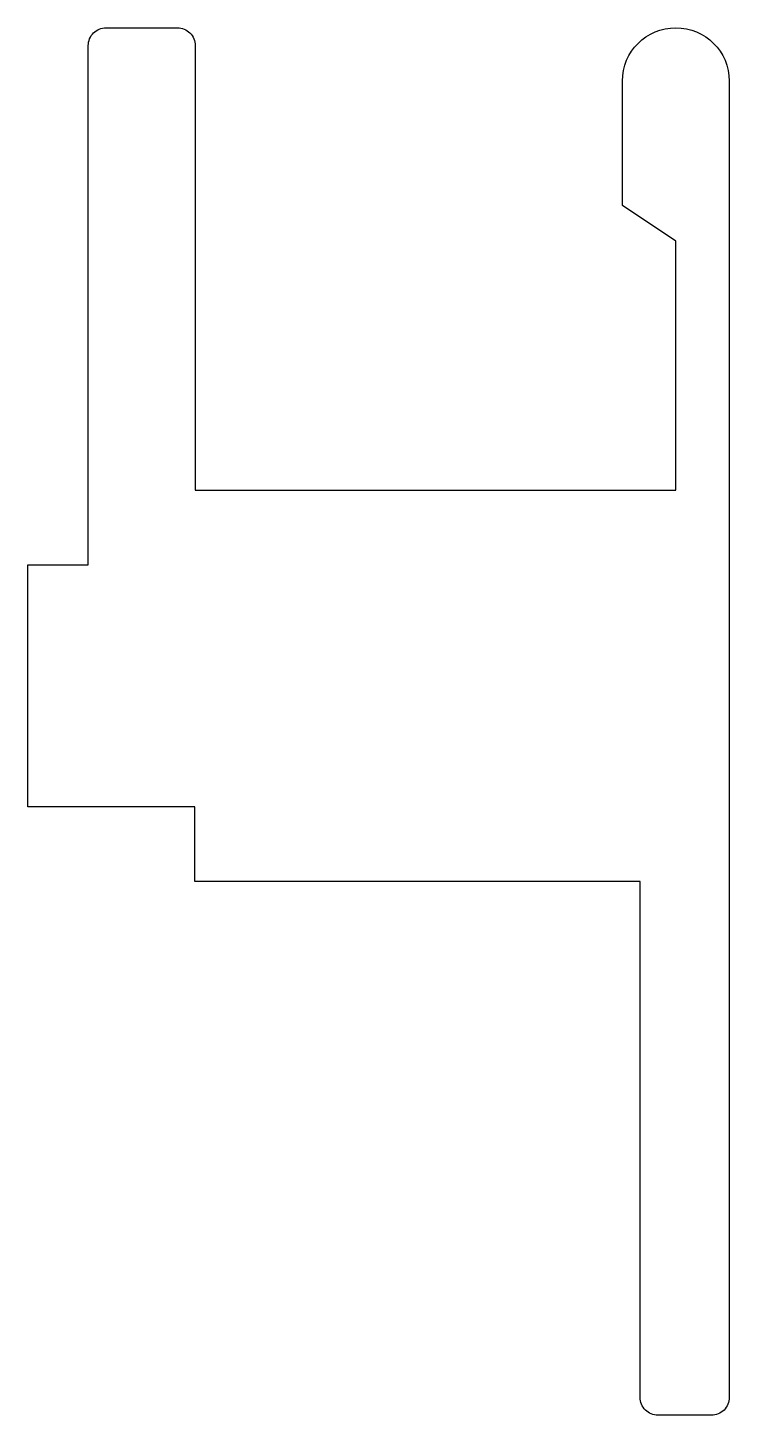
# Model space of a CAD drawing. Extents: x 160.6 to 180.3, y 194.5 to 233.5.
import ezdxf

# ---------------------------------------------------------------- set-up
doc = ezdxf.new("R2010")
doc.units = 0
doc.header["$LTSCALE"] = 15
doc.layers.get('0').update_dxf_attribs({"linetype": 'CONTINUOUS'})

msp = doc.modelspace()

# ---------------------------------------------------------------- linework, layer by layer
msp.add_lwpolyline([(178.753, 220.536), (178.753, 227.536), (177.253, 228.536), (177.253, 232.036, -1), (180.253, 232.036), (180.253, 220.536), (180.253, 217.785), (180.253, 195.036, -0.414214), (179.753, 194.536), (178.253, 194.536, -0.414214), (177.753, 195.036), (177.753, 209.537), (165.248, 209.537), (165.248, 211.636), (160.553, 211.636), (160.553, 218.436), (162.253, 218.436), (162.253, 222.888), (162.253, 233.036, -0.414214), (162.753, 233.536), (164.753, 233.536, -0.414214), (165.253, 233.036), (165.253, 220.536)], format="xyb", close=True)

doc.saveas('drawing.dxf')
